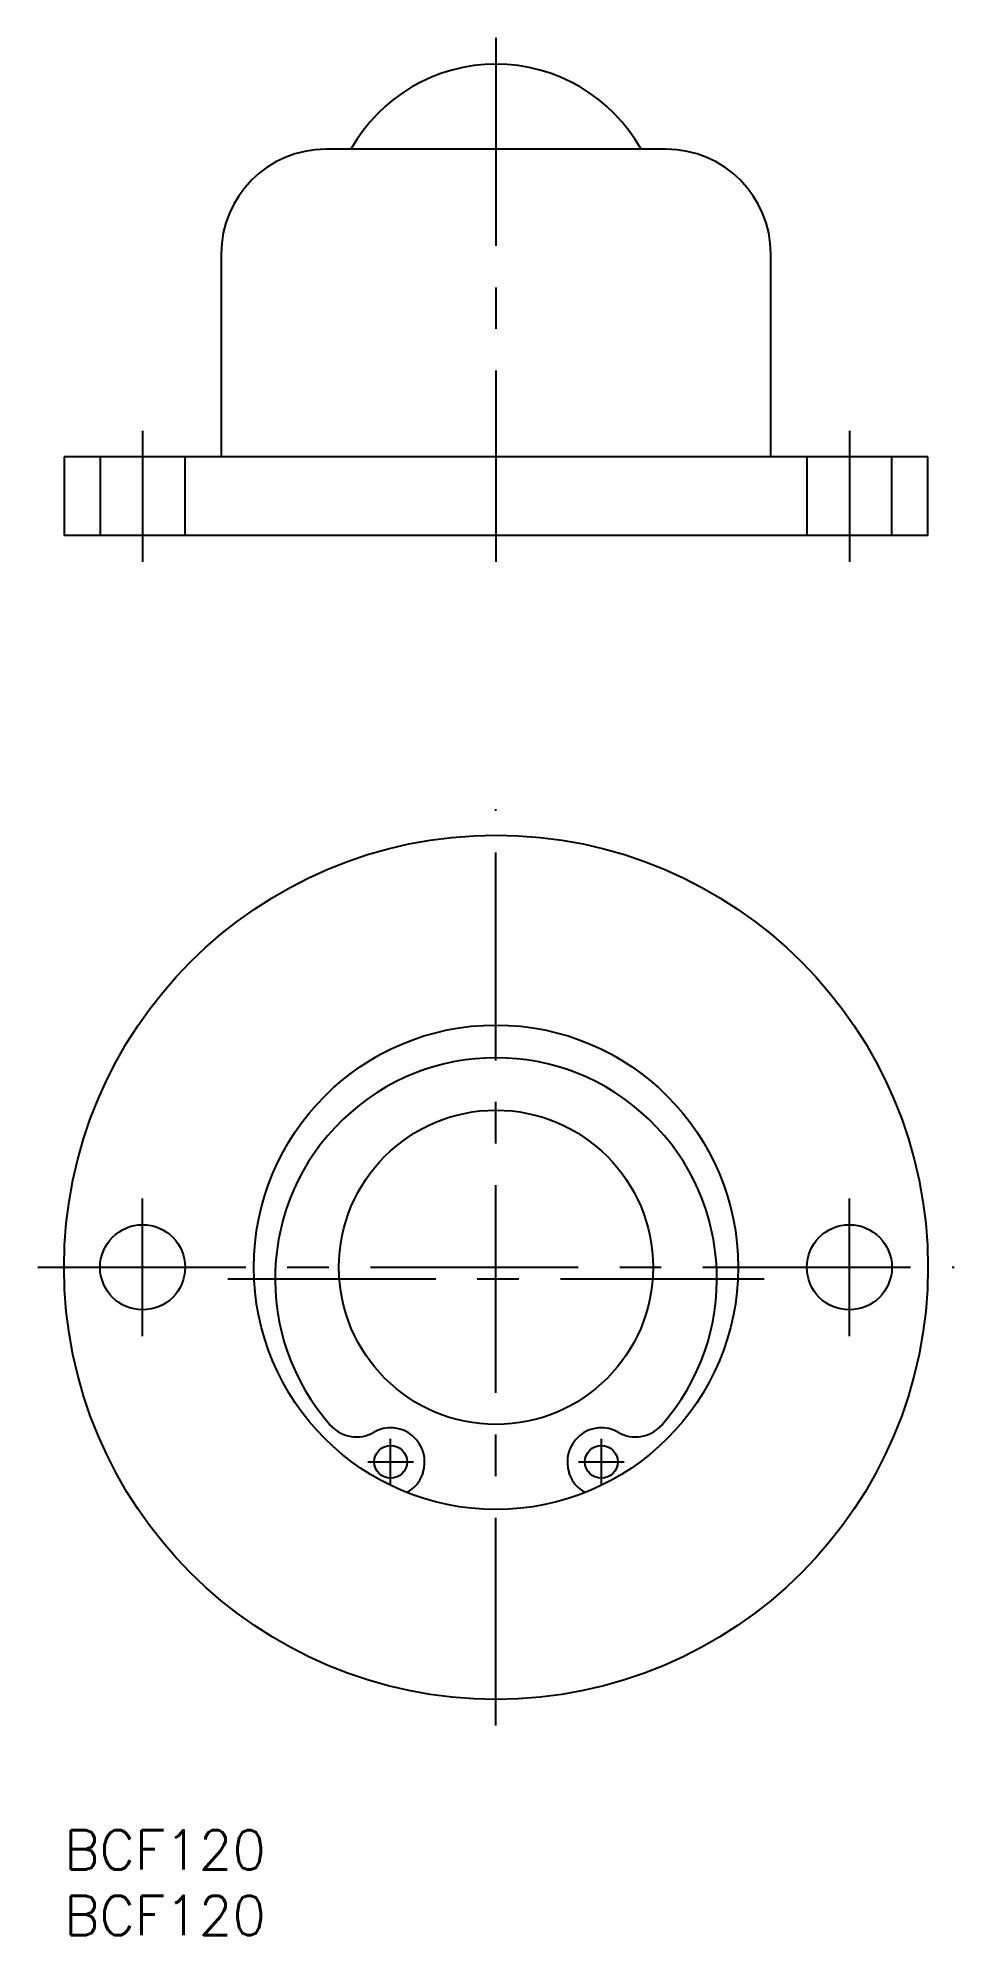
# Model space of a CAD drawing. Extents: x -2 to 68, y -8 to 137.
import ezdxf

# ---------------------------------------------------------------- set-up
doc = ezdxf.new("R2010")
doc.units = 0
doc.header["$LTSCALE"] = 0.5
doc.linetypes.add('CENTER', pattern=[50.8, 31.75, -6.35, 6.35, -6.35])
doc.linetypes.add('DASHED', pattern=[19.05, 12.7, -6.35])
for name, color, linetype in [('MSM_CENTER', 1, 'CENTER'), ('MSM_CONTINUOUS', 7, 'CONTINUOUS'), ('MSM_DASHED', 4, 'DASHED'), ('MSM_PART_NUMBER', 7, 'CONTINUOUS')]:
    doc.layers.add(name, color=color, linetype=linetype)
doc.styles.get("Standard").update_dxf_attribs({"font": 'txt.shx', "height": 2.5, "bigfont": 'bigfont.shx'})

# ---------------------------------------------------------------- blocks, each defined once
blk = doc.blocks.new('*U16')
at = {"layer": 'MSM_PART_NUMBER'}
blk.add_text('BCF120', height=3, dxfattribs=at).set_placement((0, -3))
blk = doc.blocks.new('*U17')
at = {"layer": 'MSM_PART_NUMBER'}
blk.add_text('BCF120', height=3, dxfattribs=at).set_placement((0, -8))

msp = doc.modelspace()

# ---------------------------------------------------------------- linework, layer by layer
at = {"layer": 'MSM_CENTER'}
for p, q in [((33, 136.89), (33, 96.89)), ((6, 106.89), (6, 96.89)), ((60, 106.89), (60, 96.89)), ((33, 8), (33, 78)), ((6, 37.75), (6, 48.25)), ((60, 37.75), (60, 48.25)), ((-2, 43), (68, 43)), ((12.52, 42.12), (53.48, 42.12)), ((24.95, 26.39), (24.95, 29.89)), ((41.05, 26.39), (41.05, 29.89)), ((23.2, 28.14), (26.7, 28.14)), ((39.3, 28.14), (42.8, 28.14))]:
    msp.add_line(p, q, dxfattribs=at)
at = {"layer": 'MSM_CONTINUOUS'}
for p, q in [((46, 128.39), (20, 128.39)), ((12, 120.39), (12, 104.89)), ((54, 104.89), (54, 120.39)), ((66, 104.89), (0, 104.89)), ((0, 104.89), (0, 98.89)), ((66, 98.89), (66, 104.89)), ((66, 98.89), (0, 98.89)), ((27.4, 27.27), (27.36, 27.16)), ((38.64, 27.16), (38.6, 27.27))]:
    msp.add_line(p, q, dxfattribs=at)
for centre, radius in [((33, 43), 33), ((33, 43), 18.5), ((33, 43), 12), ((6, 43), 3.25), ((60, 43), 3.25), ((24.95, 28.14), 1.25), ((41.05, 28.14), 1.25)]:
    msp.add_circle(centre, radius, dxfattribs=at)
for centre, radius, start, end in [((33, 122.19), 12.7, 29.2216, 150.7784), ((20, 120.39), 8, 90, 180), ((46, 120.39), 8, 0, 90), ((33, 42.12), 16.88, 318.3359, 221.6641), ((22.34, 32.64), 2.6, 221.6641, 300.1809), ((24.95, 28.14), 2.6, 340.4038, 120.1809), ((41.05, 28.14), 2.6, 59.8191, 199.5962), ((43.66, 32.64), 2.6, 239.8191, 318.3359), ((25.01, 28), 2.5, 298.3783, 340.4038), ((40.99, 28), 2.5, 199.5962, 241.6217)]:
    msp.add_arc(centre, radius, start, end, dxfattribs=at)
at = {"layer": 'MSM_DASHED'}
for p, q in [((2.75, 104.89), (2.75, 98.89)), ((9.25, 98.89), (9.25, 104.89)), ((56.75, 104.89), (56.75, 98.89)), ((63.25, 98.89), (63.25, 104.89))]:
    msp.add_line(p, q, dxfattribs=at)

# ---------------------------------------------------------------- block references
at = {"layer": 'MSM_CONTINUOUS'}
for name in ['*U16', '*U17']:
    msp.add_blockref(name, (0, 0), dxfattribs=at)

doc.saveas('drawing.dxf')
